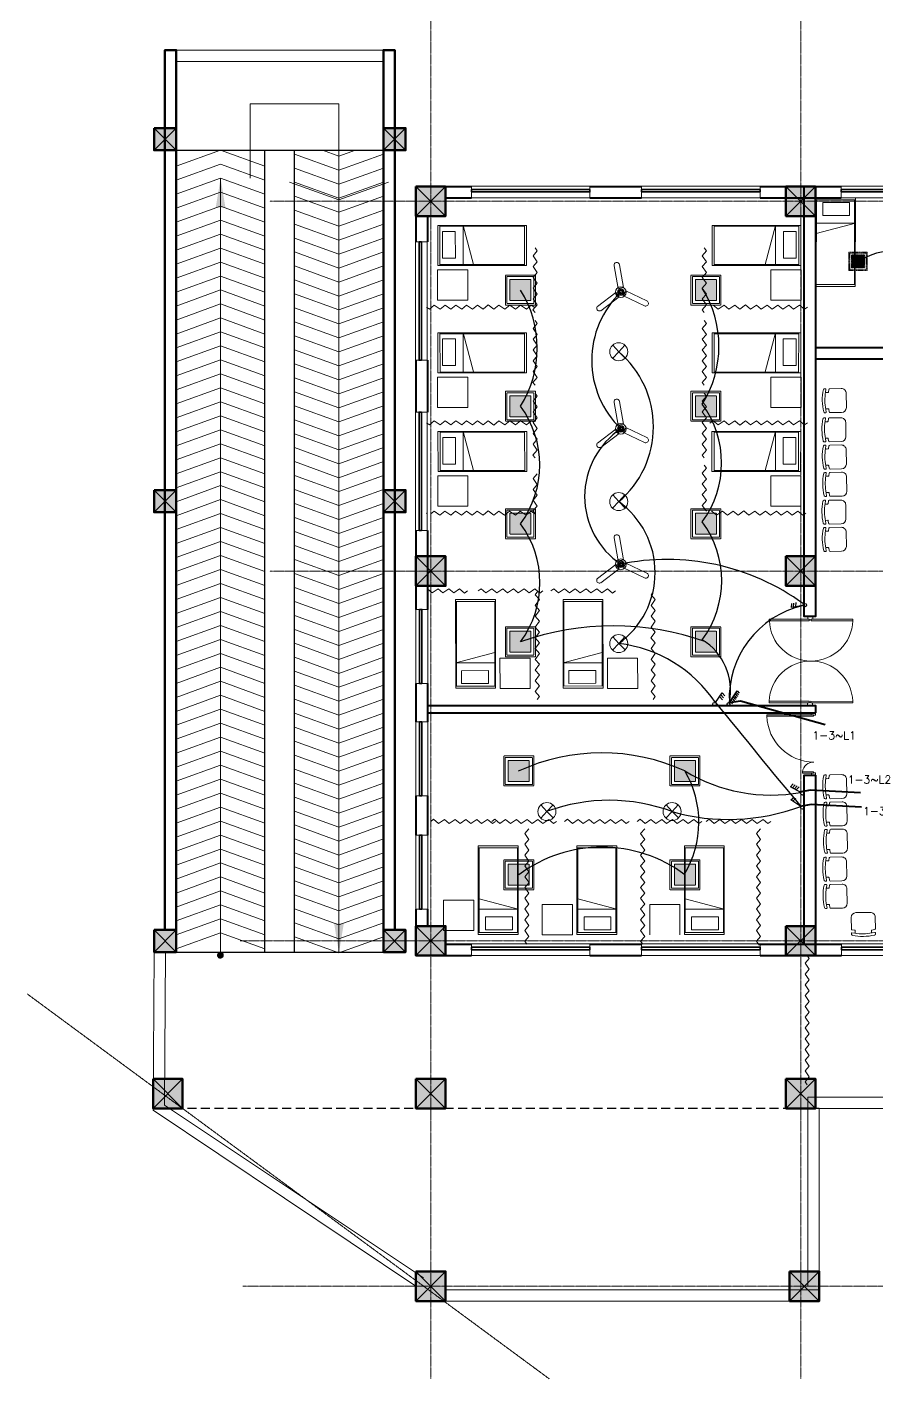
# Model space of a CAD drawing. Header units: millimetres. Extents: x 2399484 to 3337895, y 3598750 to 3969149.
# Drawn here: x 2498803 to 2516035, y 3884059 to 3911482 of the extents above; entities that cross this region are included whole.
import ezdxf

# ---------------------------------------------------------------- set-up
doc = ezdxf.new("R2010")
doc.units = ezdxf.units.MM
doc.header["$MEASUREMENT"] = 0
doc.linetypes.add('CENTER', pattern=[2, 1.25, -0.25, 0.25, -0.25])
doc.linetypes.add('DASHED', pattern=[0.75, 0.5, -0.25])
for name, color, linetype in [('1 x 4 recessed', 80, 'CENTER'), ('2 x 11 recessed', 60, 'CENTER'), ('ceilling fan', 3, 'Continuous'), ('emergencylight', 1, 'Continuous'), ('thrtywpanel', 7, 'Continuous'), ('wire powered ups', 3, 'Continuous'), ('Wires', 1, 'Continuous')]:
    doc.layers.add(name, color=color, linetype=linetype)
for name, color, linetype, lineweight in [('48fan', 4, 'Continuous', 13), ('centreline', 52, 'CENTER', 5), ('Column-0.5', 14, 'Continuous', 50), ('conduit Light & fan City', 30, 'Continuous', 5), ('Dimension- 0.15', 114, 'Continuous', 15), ('door', 41, 'Continuous', 5), ('Door Opening-0.09', 253, 'Continuous', 9), ('Furniture Hospital-0.09', 44, 'Continuous', 9), ('Hatch', 9, 'Continuous', 9), ('hatch-1', 53, 'Continuous', 15), ('Sill Level', 140, 'Continuous', 20), ('stairs', 6, 'Continuous', 25), ('Switches', 173, 'Continuous', 15), ('WALL 0.2', 7, 'Continuous', 20), ('wall 0.4', 7, 'Continuous', 40), ('Wall-0.5', 7, 'Continuous', 50), ('WINDOW', 152, 'Continuous', 30), ('Windows Plan', 152, 'Continuous', 35)]:
    doc.layers.add(name, color=color, linetype=linetype, lineweight=lineweight)
doc.styles.add('romans', font='romans.shx')
doc.styles.get("Standard").update_dxf_attribs({"font": 'arial.ttf'})
doc.linetypes.add('ZIGZAG', pattern='A,0.0001,-0.2,[131,ltypeshp.shx,S=0.2,R=0,X=-0.2,Y=0],-0.4,[131,ltypeshp.shx,S=0.2,R=180,X=0.2,Y=0],-0.2', length=0.8001)
doc.dimstyles.get("Standard").update_dxf_attribs({"dimtxt": 500, "dimasz": 100, "dimexe": 100, "dimexo": 200, "dimgap": 0.09, "dimtad": 0, "dimtoh": 1, "dimdec": 0, "dimzin": 0, "dimdsep": 46, "dimtxsty": 'Standard', "dimblk": 'DOT', "dimcen": 0, "dimclrd": 256, "dimclre": 256, "dimclrt": 256, "dimadec": 0, "dimazin": 0, "dimtfac": 1, "dimtdec": 0, "dimtofl": 0, "dimtmove": 0, "dimatfit": 3, "dimfxl": 1, "dimtolj": 1, "dimtzin": 0, "dimlwd": -1, "dimlwe": -1, "dimarcsym": 1})

# ---------------------------------------------------------------- blocks, each defined once
blk = doc.blocks.new('2ft column')
at = {"layer": 'Hatch', "ltscale": 5}
h = blk.add_hatch(color=256, dxfattribs=at)
h.dxf.hatch_style = 1
h.paths.add_polyline_path([(2207385, 4176559), (2207985, 4176559), (2207985, 4175959), (2207385, 4175959)])
at = {"layer": 'Column-0.5', "ltscale": 5}
blk.add_lwpolyline([(2207385, 4176559), (2207985, 4176559), (2207985, 4175959), (2207385, 4175959)], close=True, dxfattribs=at)
at = {"layer": 'Defpoints', "ltscale": 5}
for points in [[(2207985, 4176559), (2207385, 4175959)], [(2207985, 4175959), (2207385, 4176559)]]:
    blk.add_lwpolyline(points, dxfattribs=at)
blk = doc.blocks.new('main grid')
at = {"layer": 'centreline', "ltscale": 5}
for p, q in [((2518911, 4018930), (2518911, 3987284)), ((2526411, 4018930), (2526411, 3987284)), ((2559988, 4011172), (2515645, 4011172)), ((2559988, 4003672), (2515645, 4003672)), ((2559388, 3996172), (2515045, 3996172)), ((2559988, 3996172), (2515645, 3996172)), ((2533911, 3989164), (2515100, 3989164))]:
    blk.add_line(p, q, dxfattribs=at)
blk.add_lwpolyline([(2510725, 3995097), (2521316, 3987284)], dxfattribs=at)
at = {"layer": 'Hatch'}
for p in [(311226, -165087), (318726, -165087), (311226, -172587), (318726, -172587), (311226, -180087), (318726, -180087), (305895, -183187), (311226, -183187), (318726, -183187), (311226, -187095), (318801, -187095)]:
    blk.add_blockref('2ft column', p, dxfattribs=at)
blk = doc.blocks.new('_Dot')
at = {"color": 0, "linetype": 'ByBlock', "lineweight": -2}
blk.add_line((-0.5, 0), (-1, 0), dxfattribs=at)
at = {"color": 0, "linetype": 'ByBlock', "lineweight": -3, "const_width": 0.5}
blk.add_lwpolyline([(-0.25, 0, 1), (0.25, 0, 1)], format="xyb", close=True, dxfattribs=at)
blk = doc.blocks.new('BED')
at = {"layer": 'Furniture Hospital-0.09'}
for p, q in [((-2.12, 0.475), (-2.12, -0.475)), ((-2.12, -0.475), (-2.12, 0.475)), ((-0.008, 0.475), (-2.12, 0.475)), ((-2.07, 0.475), (-2.07, -0.475)), ((-0.058, 0.455), (-2.07, 0.455)), ((-0.855, -0.455), (-0.61, 0.475)), ((-0.61, 0.475), (-0.61, -0.455)), ((-0.425, 0.336), (-0.426, -0.303)), ((-0.425, 0.336), (-0.121, 0.336)), ((-0.121, -0.303), (-0.121, 0.336)), ((-0.058, -0.475), (-0.058, 0.475)), ((-0.008, -0.475), (-0.008, 0.475)), ((-0.426, -0.303), (-0.121, -0.303)), ((-2.12, -0.475), (-0.008, -0.475)), ((-2.07, -0.455), (-0.058, -0.455))]:
    blk.add_line(p, q, dxfattribs=at)
blk = doc.blocks.new("door 5'")
at = {"layer": 'door', "ltscale": 1000}
for points in [[(2177525, 4317078), (2177525, 4317062), (2177516, 4317062), (2177516, 4317020), (2177473, 4317020), (2177474, 4317105)], [(2177525, 4317062), (2177525, 4317105), (2177474, 4317105), (2177473, 4317020)], [(2177473, 4317020), (2177516, 4317020)], [(2177474, 4317105), (2177516, 4317105)], [(2178697, 4316120), (2178697, 4317060), (2178671, 4317060), (2178671, 4316120), (2178697, 4316120)], [(2178689, 4317076), (2178689, 4317060), (2178697, 4317060), (2178697, 4317018), (2178740, 4317018), (2178740, 4317104)], [(2178689, 4317060), (2178689, 4317104), (2178740, 4317104), (2178740, 4317018)], [(2178740, 4317018), (2178697, 4317018)]]:
    blk.add_lwpolyline(points, dxfattribs=at)
blk.add_lwpolyline([(2177516, 4316839), (2177516, 4317062), (2177543, 4317062), (2177543, 4316839)], close=True, dxfattribs=at)
at = {"layer": 'Door Opening-0.09', "ltscale": 1000}
for centre, radius, start, end in [((2177516, 4317062), 224, 276.6944, 2.344), ((2178697, 4317076), 957, 180.3416, 268.4244)]:
    blk.add_arc(centre, radius, start, end, dxfattribs=at)
at = {"layer": 'WINDOW', "ltscale": 5}
blk.add_line((2177474, 4317104), (2177474, 4317104), dxfattribs=at)
blk = doc.blocks.new('MAIN DOOR')
at = {"layer": 'door', "ltscale": 1000}
for points in [[(2313.5, 188.5), (2347.4, 188.5), (2347.4, 187.3), (2313.5, 187.3)], [(2381.3, 188.5), (2348.9, 188.5), (2348.9, 187.3), (2381.3, 187.3)]]:
    blk.add_lwpolyline(points, close=True, dxfattribs=at)
for points in [[(2346.1, 190.6), (2346.1, 188.5)], [(2348.9, 188.1), (2347.4, 188.1), (2347.4, 188.5), (2346.1, 188.5), (2346.1, 190.6), (2350.2, 190.6)], [(2347.4, 188.1), (2348.9, 188.1), (2348.9, 188.5), (2350.2, 188.5), (2350.2, 190.6), (2346.1, 190.6)], [(2350.2, 190.6), (2350.2, 188.5)], [(2313.4, 120.7), (2347.3, 120.7), (2347.3, 121.9), (2313.4, 121.9), (2313.4, 120.7)], [(2348.8, 121.1), (2347.3, 121.1), (2347.3, 120.7), (2346, 120.7), (2346, 118.6), (2350.1, 118.6)], [(2347.3, 121.1), (2348.8, 121.1), (2348.8, 120.7), (2350.1, 120.7), (2350.1, 118.6), (2346, 118.6)], [(2381.3, 120.7), (2348.8, 120.7), (2348.8, 121.9), (2381.3, 121.9), (2381.3, 120.7)], [(2346, 118.6), (2346, 120.7)], [(2350.1, 118.6), (2350.1, 120.7)]]:
    blk.add_lwpolyline(points, dxfattribs=at)
at = {"layer": 'Door Opening-0.09', "ltscale": 1000}
for centre, start, end in [((2347.4, 188.5), 182.1168, 357.8826), ((2347.3, 120.7), 2.1167, 177.8826)]:
    blk.add_arc(centre, 33.9, start, end, dxfattribs=at)
at = {"layer": 'WINDOW', "ltscale": 5}
blk.add_line((2350.1, 190.6), (2350.1, 190.6), dxfattribs=at)
blk = doc.blocks.new('BCHAIR')
at = {"layer": 'Furniture Hospital-0.09'}
for p, q in [((-0.15, 0), (0.15, 0)), ((-0.25, -0.1), (-0.25, -0.342)), ((0.25, -0.1), (0.25, -0.342)), ((-0.25, -0.431), (-0.25, -0.454)), ((-0.239, -0.421), (-0.181, -0.429)), ((-0.179, -0.369), (-0.232, -0.362)), ((-0.17, -0.379), (-0.17, -0.419)), ((0.17, -0.379), (0.17, -0.419)), ((0.179, -0.369), (0.232, -0.362)), ((0.239, -0.421), (0.181, -0.429)), ((0.25, -0.431), (0.25, -0.454))]:
    blk.add_line(p, q, dxfattribs=at)
for centre, radius, start, end in [((-0.15, -0.1), 0.1, 90, 180), ((0.15, -0.1), 0.1, 360, 90), ((-0.23, -0.342), 0.02, 180, 262.875), ((-0.24, -0.431), 0.01, 82.875, 180), ((-0.23, -0.454), 0.02, 180, 257.4986), ((0, 0.583), 1.083, 257.4986, 282.5014), ((-0.18, -0.419), 0.01, 262.875, 0), ((0, 0.594), 1.039, 259.9886, 280.0345), ((-0.18, -0.379), 0.01, 0, 82.875), ((0.18, -0.379), 0.01, 97.125, 180), ((0.18, -0.419), 0.01, 180, 277.125), ((0.23, -0.342), 0.02, 277.125, 360), ((0.23, -0.454), 0.02, 282.5014, 0), ((0.24, -0.431), 0.01, 0, 97.125)]:
    blk.add_arc(centre, radius, start, end, dxfattribs=at)
blk = doc.blocks.new('w1')
at = {"layer": 'Sill Level'}
blk.add_lwpolyline([(2460641, 3827503), (2460641, 3825103), (2460401, 3825103), (2460401, 3827503)], close=True, dxfattribs=at)
at = {"layer": 'Windows Plan'}
blk.add_lwpolyline([(2460521, 3825103), (2460521, 3827503), (2460473, 3827503), (2460473, 3825103)], close=True, dxfattribs=at)
blk = doc.blocks.new('w2')
at = {"layer": 'Sill Level'}
blk.add_lwpolyline([(2444138, 3818930), (2445638, 3818930), (2445638, 3818690), (2444138, 3818690)], close=True, dxfattribs=at)
at = {"layer": 'Windows Plan'}
blk.add_lwpolyline([(2445638, 3818810), (2444138, 3818810), (2444138, 3818762), (2445638, 3818762)], close=True, dxfattribs=at)
blk = doc.blocks.new('36W LED PANEL')
at = {"layer": '2 x 11 recessed', "lineweight": 0, "true_color": 0xffffff, "transparency": 33554664}
h = blk.add_hatch(dxfattribs=at)
h.set_pattern_fill('DOTS', scale=15.2)
h.paths.add_polyline_path([(-213, 213), (213, 213), (213, -213), (-213, -213)])
at = {"layer": '2 x 11 recessed', "lineweight": 0}
for points in [[(-304, 304), (304, 304), (304, -304), (-304, -304)], [(-274, 274), (274, 274), (274, -274), (-274, -274)], [(-213, 213), (213, 213), (213, -213), (-213, -213)]]:
    blk.add_lwpolyline(points, close=True, dxfattribs=at)
blk = doc.blocks.new('1by1 15w')
at = {"layer": '2 x 11 recessed', "lineweight": 0, "true_color": 0xffffff}
h = blk.add_hatch(dxfattribs=at)
h.set_pattern_fill('DOTS', scale=7.6)
h.set_pattern_definition([(0, (-24150.00014, -28906.40267), (0.2375, 0.475), [0, -0.475])])
h.paths.add_polyline_path([(111699, 133932), (111912, 133932), (111912, 133720), (111699, 133720)])
at = {"layer": '2 x 11 recessed', "lineweight": 0}
for points in [[(111654, 133978), (111958, 133978), (111958, 133674), (111654, 133674)], [(111669, 133963), (111942, 133963), (111942, 133689), (111669, 133689)], [(111699, 133932), (111912, 133932), (111912, 133720), (111699, 133720)]]:
    blk.add_lwpolyline(points, close=True, dxfattribs=at)
blk = doc.blocks.new('4 WAY')
at = {"layer": 'Switches', "lineweight": 30}
for p, q in [((1.76, 2.13), (6.02, 8.52)), ((3.64, 4.89), (5.39, 2.88)), ((4.51, 6.01), (6.27, 4.01)), ((5.27, 7.27), (7.02, 5.26)), ((6.02, 8.52), (7.78, 6.51))]:
    blk.add_line(p, q, dxfattribs=at)
blk.add_circle((1.13, 1.13), 1.13, dxfattribs=at)
blk = doc.blocks.new('8 gang')
at = {"layer": 'Switches', "lineweight": 30}
for p, q in [((1.7, 2.1), (8, 11.7)), ((8, 11.7), (9.7, 9.7)), ((2.4, 3.2), (4.2, 1.2)), ((3.3, 4.3), (5.1, 2.3)), ((4.1, 5.5), (5.8, 3.5)), ((5, 6.7), (6.7, 4.7)), ((5.7, 7.9), (7.5, 5.9)), ((6.5, 9.2), (8.2, 7.2)), ((7.2, 10.4), (9, 8.4))]:
    blk.add_line(p, q, dxfattribs=at)
blk.add_circle((1.1, 1.1), 1.13, dxfattribs=at)
blk = doc.blocks.new('48 inch fan')
at = {"color": 3, "extrusion": (0.984895, 0.173153, 0)}
for p, q in [((-6.6, 136.4, -78.1), (-6.6, 136.4, -76)), ((13.4, 23, -78.1), (13.4, 23, -76))]:
    blk.add_line(p, q, dxfattribs=at)
at = {"color": 3, "extrusion": (0, 0, -1)}
for p, q in [((13.4, 23, -78.1), (-6.6, 136.4, -78.1)), ((-13.3, 18.3, -78.1), (13.4, 23, -78.1)), ((14, -17.8, -78.1), (25.8, 6.6, -78.1)), ((-116.3, -70.9, -78.1), (-24.4, -1.4, -78.1)), ((-8.1, -23.1, -78.1), (-100, -92.5, -78.1)), ((-24.4, -1.4, -78.1), (-8.1, -23.1, -78.1)), ((117.6, -68, -78.1), (14, -17.8, -78.1))]:
    blk.add_line(p, q, dxfattribs=at)
at = {"color": 3}
for p, q in [((-6.6, 136.4, -78.1), (-6.6, 136.4, -76)), ((-33.3, 131.7, -78.1), (-33.3, 131.7, -76)), ((13.4, 23, -76), (-13.3, 18.3, -76)), ((14, -17.8, -76), (25.8, 6.6, -76)), ((-116.3, -70.9, -76), (-24.4, -1.4, -76)), ((-8.1, -23.1, -76), (-100, -92.5, -76)), ((-24.4, -1.4, -76), (-8.1, -23.1, -76)), ((117.6, -68, -76), (14, -17.8, -76)), ((129.5, -43.6, -78.1), (129.5, -43.6, -76))]:
    blk.add_line(p, q, dxfattribs=at)
at = {"color": 3, "extrusion": (-0.984895, -0.173153, 0)}
for p, q in [((-33.3, 131.7, -78.1), (-33.3, 131.7, -76)), ((-33.3, 131.7, -78.1), (-13.3, 18.3, -78.1)), ((-13.3, 18.3, -78.1), (-13.3, 18.3, -76))]:
    blk.add_line(p, q, dxfattribs=at)
at = {"color": 3, "extrusion": (0.173153, -0.984895, 0)}
for p, q in [((13.4, 23, -76), (-13.3, 18.3, -76)), ((-13.3, 18.3, -78.1), (13.4, 23, -78.1)), ((-13.3, 18.3, -78.1), (-13.3, 18.3, -76)), ((13.4, 23, -78.1), (13.4, 23, -76))]:
    blk.add_line(p, q, dxfattribs=at)
at = {"color": 3, "extrusion": (-0.900152, 0.435576, 0)}
for p, q in [((14, -17.8, -76), (25.8, 6.6, -76)), ((14, -17.8, -78.1), (25.8, 6.6, -78.1)), ((25.8, 6.6, -78.1), (25.8, 6.6, -76)), ((14, -17.8, -78.1), (14, -17.8, -76))]:
    blk.add_line(p, q, dxfattribs=at)
at = {"color": 3, "extrusion": (0.435576, 0.900152, 0)}
for p, q in [((25.8, 6.6, -78.1), (25.8, 6.6, -76)), ((25.8, 6.6, -78.1), (129.5, -43.6, -78.1)), ((129.5, -43.6, -78.1), (129.5, -43.6, -76))]:
    blk.add_line(p, q, dxfattribs=at)
at = {"color": 3, "extrusion": (-0.602909, 0.79781, 0)}
for p, q in [((-116.3, -70.9, -76), (-24.4, -1.4, -76)), ((-116.3, -70.9, -78.1), (-24.4, -1.4, -78.1)), ((-24.4, -1.4, -78.1), (-24.4, -1.4, -76))]:
    blk.add_line(p, q, dxfattribs=at)
at = {"color": 3, "extrusion": (0.602909, -0.79781, 0)}
for p, q in [((-8.1, -23.1, -76), (-100, -92.5, -76)), ((-8.1, -23.1, -78.1), (-100, -92.5, -78.1)), ((-8.1, -23.1, -78.1), (-8.1, -23.1, -76)), ((-97.8, -90.4, -2.4), (-97.8, -90.4, -0.4))]:
    blk.add_line(p, q, dxfattribs=at)
at = {"color": 3, "extrusion": (0.79781, 0.602909, 0)}
for p, q in [((-24.4, -1.4, -76), (-8.1, -23.1, -76)), ((-24.4, -1.4, -78.1), (-24.4, -1.4, -76)), ((-24.4, -1.4, -78.1), (-8.1, -23.1, -78.1)), ((-8.1, -23.1, -78.1), (-8.1, -23.1, -76))]:
    blk.add_line(p, q, dxfattribs=at)
at = {"color": 3, "extrusion": (-0.435576, -0.900152, 0)}
for p, q in [((117.6, -68, -76), (14, -17.8, -76)), ((14, -17.8, -78.1), (14, -17.8, -76)), ((117.6, -68, -78.1), (14, -17.8, -78.1))]:
    blk.add_line(p, q, dxfattribs=at)
at = {"color": 3}
for centre, radius in [((0, 0, -71.1), 26.7), ((0, 0, -81.3), 26.7), ((0, 0), 6.78)]:
    blk.add_circle(centre, radius, dxfattribs=at)
at = {"color": 3, "extrusion": (0, 0, -1)}
for centre, radius in [((0, 0, 81.3), 26.7), ((0, 0, 71.1), 26.7), ((0, 0, 81.3), 6.78), ((0, 0, 81.3), 6.78)]:
    blk.add_circle(centre, radius, dxfattribs=at)
at = {"color": 3, "extrusion": (-0.024462, -1e-16, 0.999701)}
for centre, radius in [((-0.6, 0.2, 16), 16.3), ((-0.9, 0.2, 16), 14.5), ((-0.9, 0.2, 16), 14.5), ((-0.6, 0.2, -5.6), 8.13)]:
    blk.add_circle(centre, radius, dxfattribs=at)
at = {"color": 3, "extrusion": (0.024462, 1e-16, -0.999701)}
for centre, radius in [((0.6, 0.2, -16), 16.3), ((0.4, 0.2, 0.2), 10.2), ((0.8, 0.2, 0.2), 9.08), ((0.9, 0.2, 5.6), 7.26)]:
    blk.add_circle(centre, radius, dxfattribs=at)
at = {"color": 3, "extrusion": (0.024462, 0, -0.999701)}
blk.add_circle((0.8, 0.2, 0.2), 6.78, dxfattribs=at)
at = {"color": 3, "extrusion": (0, 0, -1)}
for centre, start, end in [((19.9, 134.1, 78.1), 350.02882, 170.02882), ((19.9, 134.1, 76), 350.02882, 170.02882), ((-123.6, -55.8, 76), 115.82198, 295.82198), ((-123.6, -55.8, 78.1), 115.82198, 295.82198), ((-123.6, -55.8, 78.1), 115.82198, 295.82198), ((105.9, -79.6, 2.4), 232.92146, 52.92146)]:
    blk.add_arc(centre, 13.6, start, end, dxfattribs=at)
at = {"color": 3}
for centre, start, end in [((-19.9, 134.1, -76), 9.97118, 189.97118), ((-19.9, 134.1, -78.1), 9.97118, 189.97118), ((123.6, -55.8, -76), 244.17802, 64.17802)]:
    blk.add_arc(centre, 13.6, start, end, dxfattribs=at)
blk = doc.blocks.new('emergency')
at = {"layer": 'conduit Light & fan City'}
for p, q in [((0, 0), (-124, -135)), ((-122, 136), (0, 0)), ((124, 135), (0, 0)), ((0, 0), (129, -129))]:
    blk.add_line(p, q, dxfattribs=at)
blk.add_circle((0, 0), 183, dxfattribs=at)
blk = doc.blocks.new('3 WAY')
at = {"layer": 'Switches', "lineweight": 30}
for p, q in [((1.76, 2.13), (6.02, 8.52)), ((4.51, 6.01), (6.27, 4.01)), ((5.27, 7.27), (7.02, 5.26)), ((6.02, 8.52), (7.78, 6.51))]:
    blk.add_line(p, q, dxfattribs=at)
blk.add_circle((1.13, 1.13), 1.13, dxfattribs=at)
blk = doc.blocks.new('2 WAY')
at = {"layer": 'Switches', "lineweight": 30}
for p, q in [((1.76, 2.13), (6.02, 8.52)), ((5.27, 7.27), (7.02, 5.26)), ((6.02, 8.52), (7.78, 6.51))]:
    blk.add_line(p, q, dxfattribs=at)
blk.add_circle((1.13, 1.13), 1.13, dxfattribs=at)
blk = doc.blocks.new('RAMP23')
at = {"layer": 'Dimension- 0.15', "ltscale": 5}
h = blk.add_hatch(dxfattribs=at)
h.set_pattern_fill('ANSI31', color=256, scale=25.555556, angle=90)
h.set_pattern_definition([(135, (1623697.9227, 1877740.101), (-2.258813329, -2.258813329), [])])
h.paths.add_polyline_path([(2418321, 3996255), (2418380, 3996255), (2418380, 3996196, -0.414214)])
h.paths.add_polyline_path([(2418321, 3996255, -0.414214), (2418380, 3996314), (2418380, 3996255)])
h.paths.add_polyline_path([(2418380, 3996255), (2418380, 3996314, -0.414214), (2418439, 3996255)])
h.paths.add_polyline_path([(2418380, 3996196), (2418380, 3996255), (2418439, 3996255, -0.414214)])
blk.add_lwpolyline([(2418984, 4012016), (2418984, 4013523), (2420784, 4013523), (2420784, 4012700)], dxfattribs=at)
blk.add_circle((2418380, 3996255), 59.1, dxfattribs=at)
at = {"layer": 'hatch-1', "color": 4, "lineweight": 0, "ltscale": 5}
for points in [[(2417484, 4012256), (2418384, 4012583), (2419284, 4012256)], [(2420447, 4012583), (2420784, 4012460), (2421122, 4012583)], [(2417484, 4011973), (2418384, 4012299), (2419284, 4011973)], [(2419884, 4012503), (2420784, 4012177), (2421684, 4012503)], [(2417484, 4011689), (2418384, 4012016), (2419284, 4011689)], [(2419884, 4012220), (2420784, 4011893), (2421684, 4012220)], [(2417484, 4011406), (2418384, 4011732), (2419284, 4011406)], [(2419782, 4011938), (2420784, 4011574), (2421787, 4011938)], [(2419884, 4011936), (2420784, 4011610), (2421684, 4011936)], [(2417484, 4011122), (2418384, 4011449), (2419284, 4011122)], [(2419884, 4011653), (2420784, 4011326), (2421684, 4011653)], [(2417484, 4010839), (2418384, 4011165), (2419284, 4010839)], [(2419884, 4011369), (2420784, 4011043), (2421684, 4011369)], [(2417484, 4010555), (2418384, 4010882), (2419284, 4010555)], [(2419884, 4011086), (2420784, 4010759), (2421684, 4011086)], [(2417484, 4010272), (2418384, 4010598), (2419284, 4010272)], [(2419884, 4010802), (2420784, 4010476), (2421684, 4010802)], [(2417484, 4009988), (2418384, 4010315), (2419284, 4009988)], [(2419884, 4010519), (2420784, 4010192), (2421684, 4010519)], [(2419884, 4010235), (2420784, 4009909), (2421684, 4010235)], [(2417484, 4009705), (2418384, 4010031), (2419284, 4009705)], [(2419884, 4009952), (2420784, 4009625), (2421684, 4009952)], [(2417484, 4009421), (2418384, 4009748), (2419284, 4009421)], [(2419884, 4009668), (2420784, 4009342), (2421684, 4009668)], [(2417484, 4009138), (2418384, 4009464), (2419284, 4009138)], [(2419884, 4009385), (2420784, 4009058), (2421684, 4009385)], [(2417484, 4008854), (2418384, 4009181), (2419284, 4008854)], [(2419884, 4009101), (2420784, 4008775), (2421684, 4009101)], [(2417484, 4008571), (2418384, 4008897), (2419284, 4008571)], [(2419884, 4008818), (2420784, 4008491), (2421684, 4008818)], [(2417484, 4008287), (2418384, 4008614), (2419284, 4008287)], [(2419884, 4008534), (2420784, 4008208), (2421684, 4008534)], [(2417484, 4008004), (2418384, 4008330), (2419284, 4008004)], [(2419884, 4008251), (2420784, 4007924), (2421684, 4008251)], [(2417484, 4007721), (2418384, 4008047), (2419284, 4007721)], [(2419884, 4007967), (2420784, 4007641), (2421684, 4007967)], [(2417484, 4007437), (2418384, 4007763), (2419284, 4007437)], [(2419884, 4007684), (2420784, 4007357), (2421684, 4007684)], [(2417484, 4007154), (2418384, 4007480), (2419284, 4007154)], [(2419884, 4007400), (2420784, 4007074), (2421684, 4007400)], [(2417484, 4006870), (2418384, 4007196), (2419284, 4006870)], [(2419884, 4007117), (2420784, 4006791), (2421684, 4007117)], [(2417484, 4006587), (2418384, 4006913), (2419284, 4006587)], [(2419884, 4006833), (2420784, 4006507), (2421684, 4006833)], [(2417484, 4006303), (2418384, 4006629), (2419284, 4006303)], [(2419884, 4006550), (2420784, 4006224), (2421684, 4006550)], [(2417484, 4006020), (2418384, 4006346), (2419284, 4006020)], [(2419884, 4006266), (2420784, 4005940), (2421684, 4006266)], [(2417484, 4005736), (2418384, 4006062), (2419284, 4005736)], [(2419884, 4005983), (2420784, 4005657), (2421684, 4005983)], [(2417484, 4005453), (2418384, 4005779), (2419284, 4005453)], [(2419884, 4005699), (2420784, 4005373), (2421684, 4005699)], [(2417484, 4005169), (2418384, 4005495), (2419284, 4005169)], [(2419884, 4005416), (2420784, 4005090), (2421684, 4005416)], [(2417484, 4004886), (2418384, 4005212), (2419284, 4004886)], [(2419884, 4005132), (2420784, 4004806), (2421684, 4005132)], [(2417484, 4004602), (2418384, 4004928), (2419284, 4004602)], [(2419884, 4004849), (2420784, 4004523), (2421684, 4004849)], [(2417484, 4004319), (2418384, 4004645), (2419284, 4004319)], [(2419884, 4004565), (2420784, 4004239), (2421684, 4004565)], [(2417484, 4004035), (2418384, 4004361), (2419284, 4004035)], [(2419884, 4004282), (2420784, 4003956), (2421684, 4004282)], [(2417484, 4003752), (2418384, 4004078), (2419284, 4003752)], [(2417484, 4003752), (2418384, 4004078), (2419284, 4003752)], [(2417484, 4003468), (2418384, 4003794), (2419284, 4003468)], [(2419884, 4003998), (2420784, 4003672), (2421684, 4003998)], [(2417484, 4003185), (2418384, 4003511), (2419284, 4003185)], [(2419884, 4003715), (2420784, 4003389), (2421684, 4003715)], [(2417484, 4002901), (2418384, 4003228), (2419284, 4002901)], [(2419884, 4003431), (2420784, 4003105), (2421684, 4003431)], [(2417484, 4002618), (2418384, 4002944), (2419284, 4002618)], [(2419884, 4003148), (2420784, 4002822), (2421684, 4003148)], [(2417484, 4002334), (2418384, 4002661), (2419284, 4002334)], [(2419884, 4002864), (2420784, 4002538), (2421684, 4002864)], [(2417484, 4002051), (2418384, 4002377), (2419284, 4002051)], [(2419884, 4002581), (2420784, 4002255), (2421684, 4002581)], [(2417484, 4001767), (2418384, 4002094), (2419284, 4001767)], [(2419884, 4002298), (2420784, 4001971), (2421684, 4002298)], [(2419884, 4002014), (2420784, 4001688), (2421684, 4002014)], [(2417484, 4001484), (2418384, 4001810), (2419284, 4001484)], [(2419884, 4001731), (2420784, 4001404), (2421684, 4001731)], [(2417484, 4001200), (2418384, 4001527), (2419284, 4001200)], [(2419884, 4001447), (2420784, 4001121), (2421684, 4001447)], [(2417484, 4000917), (2418384, 4001243), (2419284, 4000917)], [(2419884, 4001164), (2420784, 4000837), (2421684, 4001164)], [(2417484, 4000633), (2418384, 4000960), (2419284, 4000633)], [(2419884, 4000880), (2420784, 4000554), (2421684, 4000880)], [(2417484, 4000350), (2418384, 4000676), (2419284, 4000350)], [(2419884, 4000597), (2420784, 4000270), (2421684, 4000597)], [(2417484, 4000066), (2418384, 4000393), (2419284, 4000066)], [(2419884, 4000313), (2420784, 3999987), (2421684, 4000313)], [(2417484, 3999783), (2418384, 4000109), (2419284, 3999783)], [(2419884, 4000030), (2420784, 3999703), (2421684, 4000030)], [(2417484, 3999499), (2418384, 3999826), (2419284, 3999499)], [(2419884, 3999746), (2420784, 3999420), (2421684, 3999746)], [(2417484, 3999216), (2418384, 3999542), (2419284, 3999216)], [(2419884, 3999463), (2420784, 3999136), (2421684, 3999463)], [(2417484, 3998932), (2418384, 3999259), (2419284, 3998932)], [(2419884, 3999179), (2420784, 3998853), (2421684, 3999179)], [(2417484, 3998649), (2418384, 3998975), (2419284, 3998649)], [(2419884, 3998896), (2420784, 3998569), (2421684, 3998896)], [(2417484, 3998365), (2418384, 3998692), (2419284, 3998365)], [(2419884, 3998612), (2420784, 3998286), (2421684, 3998612)], [(2417484, 3998082), (2418384, 3998408), (2419284, 3998082)], [(2419884, 3998329), (2420784, 3998002), (2421684, 3998329)], [(2417484, 3997798), (2418384, 3998125), (2419284, 3997798)], [(2419884, 3998045), (2420784, 3997719), (2421684, 3998045)], [(2417484, 3997515), (2418384, 3997841), (2419284, 3997515)], [(2419884, 3997762), (2420784, 3997435), (2421684, 3997762)], [(2417484, 3997231), (2418384, 3997558), (2419284, 3997231)], [(2419884, 3997478), (2420784, 3997152), (2421684, 3997478)], [(2417484, 3996948), (2418384, 3997274), (2419284, 3996948)], [(2419884, 3997195), (2420784, 3996868), (2421684, 3997195)], [(2417484, 3996664), (2418384, 3996991), (2419284, 3996664)], [(2419884, 3996911), (2420784, 3996585), (2421684, 3996911)], [(2417484, 3996381), (2418384, 3996707), (2419284, 3996381)], [(2417484, 3996381), (2418384, 3996707), (2419284, 3996381)], [(2419884, 3996628), (2420784, 3996301), (2421684, 3996628)]]:
    blk.add_lwpolyline(points, dxfattribs=at)
at = {"layer": 'stairs', "ltscale": 5}
for points in [[(2417484, 4012583), (2421684, 4012583)], [(2419284, 3996313), (2419284, 4012583)], [(2419884, 3996313), (2419884, 4012583)], [(2417484, 3996313), (2421684, 3996313)]]:
    blk.add_lwpolyline(points, dxfattribs=at)
at = {"layer": 'WALL 0.2', "ltscale": 5}
for points in [[(2417484, 4014613), (2421684, 4014613)], [(2417484, 4014383), (2421684, 4014383)]]:
    blk.add_lwpolyline(points, dxfattribs=at)
at = {"layer": 'Wall-0.5', "ltscale": 5}
for points in [[(2417254, 3996768), (2417484, 3996768), (2417484, 4014613), (2417254, 4014613)], [(2421684, 3996768), (2421914, 3996768), (2421914, 4014613), (2421684, 4014613)]]:
    blk.add_lwpolyline(points, close=True, dxfattribs=at)
at = {"layer": 'Hatch', "xscale": 0.75, "yscale": 0.75, "zscale": 0.75}
for p in [(761496, 880614), (766146, 880614), (761496, 873271), (766146, 873271), (761496, 864349), (766146, 864349)]:
    blk.add_blockref('2ft column', p, dxfattribs=at)
at = {"layer": 'Dimension- 0.15', "ltscale": 5}
for points, override in [([(2420784, 3996301), (2420784, 4012700)], {"dimasz": 600, "dimfxl": 500, "dimfxlon": 1}), ([(2418384, 4012016), (2418380, 3996313)], {"dimasz": 600, "dimgap": 0.09, "dimtad": 0, "dimfxl": 500, "dimfxlon": 1})]:
    blk.add_leader(points, dimstyle='Standard', override=override, dxfattribs=at)

msp = doc.modelspace()

# ---------------------------------------------------------------- linework, layer by layer
at = {"layer": 'Furniture Hospital-0.09'}
for points in [[(2507738.3, 3905944.2), (2507737.5, 3906557.5), (2507124.2, 3906556.8), (2507125, 3905943.4)], [(2513885.6, 3905944.2), (2513886.3, 3906557.5), (2514499.7, 3906556.8), (2514498.9, 3905943.4)], [(2507741, 3903766.2), (2507740.3, 3904379.5), (2507126.9, 3904378.8), (2507127.7, 3903765.4)], [(2513882.8, 3903766.2), (2513883.6, 3904379.5), (2514496.9, 3904378.8), (2514496.2, 3903765.4)], [(2507743.6, 3901766.2), (2507742.8, 3902379.5), (2507129.5, 3902378.8), (2507130.2, 3901765.4)], [(2513880.3, 3901766.2), (2513881.1, 3902379.5), (2514494.4, 3902378.8), (2514493.7, 3901765.4)], [(2509005.3, 3898678.7), (2508392, 3898678), (2508392.8, 3898064.6), (2509006.1, 3898065.4)], [(2511183.3, 3898681.5), (2510570, 3898680.7), (2510570.8, 3898067.4), (2511184.1, 3898068.1)], [(2507249.9, 3893771.2), (2507863.3, 3893771.2), (2507863.3, 3893157.9), (2507249.9, 3893157.9)], [(2509249.9, 3893682.4), (2509863.3, 3893682.4), (2509863.3, 3893069.1), (2509249.9, 3893069.1)]]:
    msp.add_lwpolyline(points, close=True, dxfattribs=at)
msp.add_lwpolyline([(2511427.9, 3893069.1), (2511427.9, 3893682.4), (2512041.3, 3893682.4), (2512041.3, 3893069.1)], dxfattribs=at)
at = {"layer": 'stairs', "linetype": 'DASHED', "ltscale": 366}
msp.add_lwpolyline([(2514864.1, 3889547.1), (2501358.2, 3889547.1)], dxfattribs=at)
at = {"layer": 'WALL 0.2', "ltscale": 5}
for p, q in [((2514634.1, 3889777.1), (2530169.1, 3889777.1)), ((2514634.1, 3885938.9), (2514634.1, 3889777.1)), ((2514864.1, 3889547.1), (2529939.1, 3889547.1)), ((2514864.1, 3885938.9), (2514864.1, 3889547.1)), ((2507289.1, 3885868.9), (2514864.1, 3885868.9)), ((2507289.1, 3885638.9), (2514864.1, 3885638.9))]:
    msp.add_line(p, q, dxfattribs=at)
for points in [[(2506689.1, 3885938.9), (2501357.9, 3889514.8), (2501377.8, 3892718.8)], [(2506844.3, 3886108.6), (2501589, 3889615.2), (2501607.8, 3892716.4)]]:
    msp.add_lwpolyline(points, dxfattribs=at)
at = {"layer": 'wall 0.4', "ltscale": 5}
for p, q in [((2507289.1, 3908247.1), (2507814.1, 3908247.1)), ((2510214.1, 3908247.1), (2511264.1, 3908247.1)), ((2513664.1, 3908247.1), (2515307.8, 3908247.1)), ((2507289.1, 3908017.1), (2507814.1, 3908017.1)), ((2510214.1, 3908017.1), (2511264.1, 3908017.1)), ((2513664.1, 3908017.1), (2515307.8, 3908017.1)), ((2506689.1, 3907647.1), (2506689.1, 3907122.1)), ((2506919.1, 3907647.1), (2506919.1, 3907122.1)), ((2516982.4, 3904747.1), (2514789.1, 3904747.1)), ((2506689.1, 3904722.1), (2506689.1, 3903672.1)), ((2506919.1, 3904722.1), (2506919.1, 3903672.1)), ((2506689.1, 3901272.1), (2506689.1, 3899669.4)), ((2506919.1, 3901272.1), (2506919.1, 3899669.4)), ((2506689.1, 3898169.4), (2506689.1, 3897386.1)), ((2506919.1, 3898169.4), (2506919.1, 3897386.1)), ((2506689.1, 3895886.1), (2506689.1, 3895091.5)), ((2506919.1, 3895886.1), (2506919.1, 3895091.5)), ((2506689.1, 3893591.5), (2506689.1, 3893247.1)), ((2506919.1, 3893591.5), (2506919.1, 3893247.1)), ((2507289.1, 3892877.1), (2507814.1, 3892877.1)), ((2510214.1, 3892877.1), (2511264.1, 3892877.1)), ((2513634.5, 3892877.1), (2515314.1, 3892877.1)), ((2507289.1, 3892647.1), (2507814.1, 3892647.1)), ((2510214.1, 3892647.1), (2511264.1, 3892647.1)), ((2513664.1, 3892647.1), (2515314.1, 3892647.1))]:
    msp.add_line(p, q, dxfattribs=at)
for points in [[(2514789.1, 3907947.1), (2514789.1, 3899522.6), (2514559.1, 3899522.6), (2514559.1, 3908247.1)], [(2516982.4, 3904746.8), (2516982.4, 3904977.1), (2514789.1, 3904977.1)], [(2506919.1, 3897722.6), (2514789.1, 3897722.6), (2514789.1, 3897572.6)], [(2506919.1, 3897572.6), (2514789.1, 3897572.6)], [(2514559.1, 3892877.1), (2514559.1, 3896306.1), (2514792, 3896306.1)], [(2514789.1, 3896306.1), (2514789.1, 3892877.1)]]:
    msp.add_lwpolyline(points, dxfattribs=at)
at = {"layer": 'WINDOW', "linetype": 'ZIGZAG', "lineweight": 20, "ltscale": 0.5}
for points in [[(2509103.4, 3905690.9), (2509061, 3905746.8), (2509146, 3905847.8), (2509063, 3905967.6), (2509146, 3906066.2), (2509063, 3906186), (2509146, 3906284.6), (2509063, 3906404.4), (2509146, 3906503), (2509063, 3906622.8), (2509146, 3906721.4), (2509063, 3906841.2), (2509146, 3906939.7), (2509103.4, 3907001.2)], [(2512533.3, 3905690.9), (2512490.8, 3905746.8), (2512575.8, 3905847.8), (2512492.9, 3905967.6), (2512575.8, 3906066.2), (2512492.9, 3906186), (2512575.8, 3906284.6), (2512492.9, 3906404.4), (2512575.8, 3906503), (2512492.9, 3906622.8), (2512575.8, 3906721.4), (2512492.9, 3906841.2), (2512575.8, 3906939.7), (2512533.3, 3907001.2)], [(2509099, 3905791.9), (2509026, 3905842.5), (2508927.4, 3905759.5), (2508807.6, 3905842.5), (2508709.1, 3905759.5), (2508589.3, 3905842.5), (2508490.7, 3905759.5), (2508370.9, 3905842.5), (2508269.7, 3905757.3), (2508154.9, 3905844.5), (2508053.9, 3905759.5), (2507934.1, 3905842.5), (2507835.5, 3905759.5), (2507715.7, 3905842.5), (2507617.1, 3905759.5), (2507497.3, 3905842.5), (2507398.7, 3905759.5), (2507278.9, 3905842.5), (2507180.4, 3905759.5), (2507060.6, 3905842.5), (2506962, 3905759.5), (2506900.5, 3905802.1)], [(2512709, 3905836.6), (2512717.4, 3905842.5), (2512816, 3905759.5), (2512935.8, 3905842.5), (2513034.4, 3905759.5), (2513154.2, 3905842.5), (2513255.3, 3905757.3), (2513370.2, 3905844.5), (2513471.2, 3905759.5), (2513591, 3905842.5), (2513689.5, 3905759.5), (2513809.3, 3905842.5), (2513907.9, 3905759.5), (2514027.7, 3905842.5), (2514126.3, 3905759.5), (2514246.1, 3905842.5), (2514344.7, 3905759.5), (2514464.5, 3905842.5), (2514563.1, 3905759.5), (2514624.6, 3905802.1)], [(2509103.4, 3904218.4), (2509061, 3904274.3), (2509146, 3904375.3), (2509063, 3904495.1), (2509146, 3904593.7), (2509063, 3904713.5), (2509146, 3904812.1), (2509063, 3904931.9), (2509146, 3905030.5), (2509063, 3905150.3), (2509146, 3905248.9), (2509063, 3905368.7), (2509146, 3905467.2), (2509103.4, 3905528.7)], [(2512533.3, 3904218.4), (2512490.8, 3904274.3), (2512575.8, 3904375.3), (2512492.9, 3904495.1), (2512575.8, 3904593.7), (2512492.9, 3904713.5), (2512575.8, 3904812.1), (2512492.9, 3904931.9), (2512575.8, 3905030.5), (2512492.9, 3905150.3), (2512575.8, 3905248.9), (2512492.9, 3905368.7), (2512575.8, 3905467.2), (2512533.3, 3905528.7)], [(2509103.4, 3902744.9), (2509061, 3902800.8), (2509146, 3902901.8), (2509063, 3903021.6), (2509146, 3903120.2), (2509063, 3903240), (2509146, 3903338.6), (2509063, 3903458.4), (2509146, 3903557), (2509063, 3903676.8), (2509146, 3903775.4), (2509063, 3903895.2), (2509146, 3903993.7), (2509103.4, 3904055.2)], [(2512533.3, 3902744.9), (2512490.8, 3902800.8), (2512575.8, 3902901.8), (2512492.9, 3903021.6), (2512575.8, 3903120.2), (2512492.9, 3903240), (2512575.8, 3903338.6), (2512492.9, 3903458.4), (2512575.8, 3903557), (2512492.9, 3903676.8), (2512575.8, 3903775.4), (2512492.9, 3903895.2), (2512575.8, 3903993.7), (2512533.3, 3904055.2)], [(2509068.6, 3903465), (2509026, 3903494.5), (2508927.4, 3903411.5), (2508807.6, 3903494.5), (2508709.1, 3903411.5), (2508589.3, 3903494.5), (2508490.7, 3903411.5), (2508370.9, 3903494.5), (2508269.7, 3903409.4), (2508154.9, 3903496.5), (2508053.9, 3903411.5), (2507934.1, 3903494.5), (2507835.5, 3903411.5), (2507715.7, 3903494.5), (2507617.1, 3903411.5), (2507497.3, 3903494.5), (2507398.7, 3903411.5), (2507278.9, 3903494.5), (2507180.4, 3903411.5), (2507060.6, 3903494.5), (2506962, 3903411.5), (2506900.5, 3903454.1)], [(2512645.1, 3903444.4), (2512717.4, 3903494.5), (2512816, 3903411.5), (2512935.8, 3903494.5), (2513034.4, 3903411.5), (2513154.2, 3903494.5), (2513255.3, 3903409.4), (2513370.2, 3903496.5), (2513471.2, 3903411.5), (2513591, 3903494.5), (2513689.5, 3903411.5), (2513809.3, 3903494.5), (2513907.9, 3903411.5), (2514027.7, 3903494.5), (2514126.3, 3903411.5), (2514246.1, 3903494.5), (2514344.7, 3903411.5), (2514464.5, 3903494.5), (2514563.1, 3903411.5), (2514624.6, 3903454.1)], [(2512575.8, 3901658.9), (2512492.9, 3901778.7), (2512575.8, 3901877.3), (2512492.9, 3901997.1), (2512575.8, 3902095.6), (2512492.9, 3902215.4), (2512575.8, 3902314), (2512492.9, 3902433.8), (2512575.8, 3902532.4), (2512533.3, 3902593.9)], [(2509103.4, 3901609.6), (2509061, 3901665.5), (2509146, 3901766.5), (2509063, 3901886.3), (2509146, 3901984.8), (2509063, 3902104.6), (2509146, 3902203.2), (2509063, 3902323), (2509146, 3902421.6)], [(2506919.1, 3901607.6), (2506895.2, 3901624.1)], [(2509093.7, 3901614), (2509020.8, 3901664.5), (2508922.2, 3901581.5), (2508802.4, 3901664.5), (2508703.8, 3901581.5), (2508584, 3901664.5), (2508485.4, 3901581.5), (2508365.6, 3901664.5), (2508264.5, 3901579.4), (2508149.7, 3901666.5), (2508048.7, 3901581.5), (2507928.9, 3901664.5), (2507830.3, 3901581.5), (2507710.5, 3901664.5), (2507611.9, 3901581.5), (2507492.1, 3901664.5), (2507393.5, 3901581.5), (2507273.7, 3901664.5), (2507175.1, 3901581.5), (2507055.3, 3901664.5), (2506989.1, 3901608.7)], [(2512678, 3901658.6), (2512686.5, 3901664.5), (2512785, 3901581.5), (2512904.8, 3901664.5), (2513003.4, 3901581.5), (2513123.2, 3901664.5), (2513224.4, 3901579.4), (2513339.2, 3901666.5), (2513440.2, 3901581.5), (2513560, 3901664.5), (2513658.6, 3901581.5), (2513778.4, 3901664.5), (2513877, 3901581.5), (2513996.8, 3901664.5), (2514095.3, 3901581.5), (2514215.1, 3901664.5), (2514313.7, 3901581.5), (2514433.5, 3901664.5), (2514532.1, 3901581.5), (2514593.6, 3901624.1)], [(2507731.1, 3900043.8), (2507675.2, 3900001.4), (2507574.2, 3900086.4), (2507454.4, 3900003.4), (2507355.8, 3900086.4), (2507236, 3900003.4), (2507137.4, 3900086.4), (2507017.6, 3900003.4), (2506919.1, 3900086.4)], [(2509258.6, 3900043.8), (2509202.7, 3900001.4), (2509101.7, 3900086.4), (2508981.9, 3900003.4), (2508883.3, 3900086.4), (2508763.5, 3900003.4), (2508664.9, 3900086.4), (2508545.1, 3900003.4), (2508446.6, 3900086.4), (2508326.7, 3900003.4), (2508228.2, 3900086.4), (2508108.4, 3900003.4), (2508009.8, 3900086.4), (2507948.3, 3900043.8)], [(2510731.1, 3900043.8), (2510675.2, 3900001.4), (2510574.2, 3900086.4), (2510454.4, 3900003.4), (2510355.8, 3900086.4), (2510236, 3900003.4), (2510137.4, 3900086.4), (2510017.6, 3900003.4), (2509919.1, 3900086.4), (2509799.2, 3900003.4), (2509700.7, 3900086.4), (2509580.9, 3900003.4), (2509482.3, 3900086.4), (2509420.8, 3900043.8)], [(2509157.6, 3900039.4), (2509107.1, 3899966.4), (2509190, 3899867.8), (2509107.1, 3899748), (2509190, 3899649.5), (2509107.1, 3899529.7), (2509190, 3899431.1), (2509107.1, 3899311.3), (2509192.2, 3899210.1), (2509105, 3899095.3), (2509190, 3898994.3), (2509107.1, 3898874.5), (2509190, 3898775.9), (2509107.1, 3898656.1), (2509190, 3898557.5), (2509107.1, 3898437.7), (2509190, 3898339.2), (2509107.1, 3898219.4), (2509190, 3898120.8), (2509107.1, 3898001), (2509190, 3897902.4), (2509147.4, 3897840.9)], [(2511484.5, 3900009), (2511455, 3899966.4), (2511538, 3899867.8), (2511455, 3899748), (2511538, 3899649.5), (2511455, 3899529.7), (2511538, 3899431.1), (2511455, 3899311.3), (2511540.1, 3899210.1), (2511453, 3899095.3), (2511538, 3898994.3), (2511455, 3898874.5), (2511538, 3898775.9), (2511455, 3898656.1), (2511538, 3898557.5), (2511455, 3898437.7), (2511538, 3898339.2), (2511455, 3898219.4), (2511538, 3898120.8), (2511455, 3898001), (2511538, 3897902.4), (2511495.4, 3897840.9)], [(2506988.3, 3895368.9), (2507044.2, 3895411.4), (2507145.2, 3895326.4), (2507265, 3895409.3), (2507363.6, 3895326.4), (2507483.4, 3895409.3), (2507581.9, 3895326.4), (2507701.8, 3895409.3), (2507800.3, 3895326.4), (2507920.1, 3895409.3), (2508018.7, 3895326.4), (2508138.5, 3895409.3), (2508237.1, 3895326.4), (2508298.6, 3895368.9)], [(2508229.4, 3895369.1), (2508285.3, 3895411.5), (2508386.3, 3895326.5), (2508506.1, 3895409.5), (2508604.7, 3895326.5), (2508724.5, 3895409.5), (2508823.1, 3895326.5), (2508942.9, 3895409.5), (2509041.5, 3895326.5), (2509161.3, 3895409.5), (2509259.9, 3895326.5), (2509379.7, 3895409.5), (2509478.2, 3895326.5), (2509539.7, 3895369.1)], [(2509702.9, 3895369.1), (2509758.8, 3895411.5), (2509859.8, 3895326.5), (2509979.6, 3895409.5), (2510078.2, 3895326.5), (2510198, 3895409.5), (2510296.6, 3895326.5), (2510416.4, 3895409.5), (2510515, 3895326.5), (2510634.8, 3895409.5), (2510733.4, 3895326.5), (2510853.2, 3895409.5), (2510951.7, 3895326.5), (2511013.2, 3895369.1)], [(2511175.4, 3895369.1), (2511231.3, 3895411.5), (2511332.3, 3895326.5), (2511452.1, 3895409.5), (2511550.7, 3895326.5), (2511670.5, 3895409.5), (2511769.1, 3895326.5), (2511888.9, 3895409.5), (2511987.5, 3895326.5), (2512107.3, 3895409.5), (2512205.9, 3895326.5), (2512325.7, 3895409.5), (2512424.2, 3895326.5), (2512485.7, 3895369.1)], [(2512574.9, 3895369.1), (2512630.8, 3895411.5), (2512731.8, 3895326.5), (2512851.6, 3895409.5), (2512950.2, 3895326.5), (2513070, 3895409.5), (2513168.6, 3895326.5), (2513288.4, 3895409.5), (2513387, 3895326.5), (2513506.8, 3895409.5), (2513605.4, 3895326.5), (2513725.2, 3895409.5), (2513823.7, 3895326.5), (2513885.2, 3895369.1)], [(2508979, 3895221.1), (2508896, 3895122.5), (2508979, 3895002.7), (2508896, 3894904.1), (2508979, 3894784.3), (2508896, 3894685.7), (2508979, 3894565.9), (2508896, 3894467.3), (2508979, 3894347.5), (2508893.9, 3894246.4), (2508981, 3894131.6), (2508896, 3894030.6), (2508979, 3893910.8), (2508896, 3893812.2), (2508979, 3893692.4), (2508896, 3893593.8), (2508979, 3893474), (2508896, 3893375.4), (2508979, 3893255.6), (2508896, 3893157), (2508979, 3893037.2), (2508896, 3892938.6), (2508938.6, 3892877.1)], [(2511327, 3895221.1), (2511244, 3895122.5), (2511327, 3895002.7), (2511244, 3894904.1), (2511327, 3894784.3), (2511244, 3894685.7), (2511327, 3894565.9), (2511244, 3894467.3), (2511327, 3894347.5), (2511241.9, 3894246.4), (2511329, 3894131.6), (2511244, 3894030.6), (2511327, 3893910.8), (2511244, 3893812.2), (2511327, 3893692.4), (2511244, 3893593.8), (2511327, 3893474), (2511244, 3893375.4), (2511327, 3893255.6), (2511244, 3893157), (2511327, 3893037.2), (2511244, 3892938.6), (2511286.6, 3892877.1)], [(2513674.9, 3895221.1), (2513592, 3895122.5), (2513674.9, 3895002.7), (2513592, 3894904.1), (2513674.9, 3894784.3), (2513592, 3894685.7), (2513674.9, 3894565.9), (2513592, 3894467.3), (2513674.9, 3894347.5), (2513589.8, 3894246.4), (2513677, 3894131.6), (2513592, 3894030.6), (2513674.9, 3893910.8), (2513592, 3893812.2), (2513674.9, 3893692.4), (2513592, 3893593.8), (2513674.9, 3893474), (2513592, 3893375.4), (2513674.9, 3893255.6), (2513592, 3893157), (2513674.9, 3893037.2), (2513592, 3892938.6), (2513634.5, 3892877.1)], [(2514619.7, 3892647.1), (2514662.1, 3892591.3), (2514577.1, 3892490.3), (2514660.1, 3892370.5), (2514577.1, 3892271.9), (2514660.1, 3892152.1), (2514577.1, 3892053.5), (2514660.1, 3891933.7), (2514577.1, 3891835.1), (2514660.1, 3891715.3), (2514577.1, 3891616.7), (2514660.1, 3891496.9), (2514577.1, 3891398.3), (2514619.7, 3891336.8)], [(2514619.7, 3891336.8), (2514662.1, 3891281), (2514577.1, 3891180), (2514660.1, 3891060.2), (2514577.1, 3890961.6), (2514660.1, 3890841.8), (2514577.1, 3890743.2), (2514660.1, 3890623.4), (2514577.1, 3890524.8), (2514660.1, 3890405), (2514577.1, 3890306.4), (2514660.1, 3890186.6), (2514577.1, 3890088), (2514619.7, 3890026.5)]]:
    msp.add_lwpolyline(points, dxfattribs=at)
at = {"layer": 'wire powered ups', "ltscale": 5}
for centre, radius, start, end in [((2509510.2, 3903374.8), 1993.2, 310.32162, 49.67838), ((2509766.1, 3900415.8), 1772.1, 305.68777, 54.31223), ((2510492.1, 3896270.4), 2723.6, 33.60573, 83.50953), ((2886650.1, 4202992.4), 482648.3, 219.22554, 219.548923), ((2510606.8, 3892134.7), 3661.9, 69.63105, 110.08101), ((2513024.7, 3899614.4), 4205.2, 254.22333, 290.3783)]:
    msp.add_arc(centre, radius, start, end, dxfattribs=at)
at = {"layer": 'Wires', "ltscale": 5}
for centre, radius, start, end in [((2516423.4, 3905465.9), 1480.5, 58.57509, 121.42491), ((2506933.7, 3904969), 2213.1, 327.85804, 32.14196), ((2510619, 3905008.6), 2213.1, 327.85804, 32.14196), ((2512171, 3904720.1, -27.6), 1919.5, 133.85126, 226.18576), ((2507185.7, 3902599), 2013.2, 323.67185, 36.32815), ((2510871, 3902638.5), 2013.2, 323.67185, 36.32815), ((2511760.6, 3901959.5, -41.5), 1651.7, 123.82459, 236.21275), ((2510878.1, 3900249.7), 2009.6, 323.46965, 36.53035), ((2507192.8, 3900210.1), 2009.6, 323.46965, 36.53035), ((2511782.5, 3895999.5), 4683.3, 53.8321, 101.939), ((2514972.5, 3897866.2), 1932.5, 103.0412, 182.72863), ((2510687.7, 3893651), 5682.9, 70.68117, 109.31883), ((2511854.9, 3898019.7), 1214.8, 349.25619, 58.32166), ((2510459.3, 3892716.2), 4043, 65.38779, 114.85173), ((2510372.8, 3895354.9), 2051.6, 328.91697, 30.36015), ((2513885.4, 3899253), 3349.9, 238.66037, 280.38164), ((2510458.6, 3892039.1), 2808.1, 53.13982, 126.86018)]:
    msp.add_arc(centre, radius, start, end, dxfattribs=at)

# ---------------------------------------------------------------- block references
at = {"layer": '1 x 4 recessed', "xscale": 1.232584708463633, "yscale": 1.232584708463633, "zscale": 1.232584708463633}
msp.add_blockref('1by1 15w', (2377841.7, 3741777.4), dxfattribs=at)
at = {"layer": '48fan', "xscale": 4.079775000000025, "yscale": 4.079775000000025, "zscale": 4.079775000000025, "rotation": 0.08050573568567779}
for p in [(2510841.2, 3906104.4, 290.3), (2510841.2, 3903331.6, 290.3), (2510841.2, 3900583.4, 290.3)]:
    msp.add_blockref('48 inch fan', p, dxfattribs=at)
at = {"layer": 'ceilling fan', "lineweight": -3, "xscale": 31.30765159497629, "yscale": 31.30765159497629, "zscale": 31.30765159497629}
for name, p, rotation in [('3 WAY', (2514622.5, 3899756), 134.2082767860492), ('4 WAY', (2514562, 3895907.8), 94.86444478190175), ('2 WAY', (2514557.6, 3895616.2), 90)]:
    msp.add_blockref(name, p, dxfattribs=dict(at, rotation=rotation))
msp.add_blockref('3 WAY', (2512705.5, 3897711.1), dxfattribs=at)
at = {"layer": 'door', "xscale": -1, "rotation": 270}
msp.add_blockref("door 5'", (-1802314.8, 1718832.5), dxfattribs=at)
at = {"layer": 'Door Opening-0.09', "xscale": 25.0000182071143, "yscale": 25.0000182071143, "zscale": 25.0000182071143, "rotation": 179.9491575826777}
msp.add_blockref('MAIN DOOR', (2573385.8, 3902435.5), dxfattribs=at)
at = {"layer": 'emergencylight'}
for p in [(2510799.9, 3904894.5), (2510799.9, 3901855.2), (2510799.9, 3898976.5), (2509343.7, 3895567.6), (2511881.4, 3895567.6)]:
    msp.add_blockref('emergency', p, dxfattribs=at)
at = {"layer": 'Furniture Hospital-0.09', "zscale": 851.8518518849082}
for p, xscale, yscale, rotation in [((2515193.7, 3908023.8), -851.8518518849082, 851.8518518849081, 269.9280295148752), ((2507123.6, 3907050), -851.8518518849081, 851.8518518849083, 0.07196910721486205), ((2514500.3, 3907050), 851.8518518849082, 851.8518518849082, 359.9280295146831), ((2507126.3, 3904872), -851.8518518849081, 851.8518518849083, 0.07196910721486205), ((2514497.6, 3904872), 851.8518518849082, 851.8518518849082, 359.9280295146831), ((2507128.8, 3902872), -851.8518518849081, 851.8518518849083, 0.07196910721486205), ((2514495.1, 3902872), 851.8518518849082, 851.8518518849082, 359.9280295146831), ((2507899.5, 3898064), -851.8518518849081, 851.8518518849083, 90.07196910721487), ((2510077.5, 3898066.7), -851.8518518849081, 851.8518518849083, 90.07196910721487), ((2508356.5, 3893069.1), 851.8518518849082, 851.8518518849082, 270), ((2510356.5, 3893069.1), 851.8518518849082, 851.8518518849082, 270), ((2512534.5, 3893069.1), 851.8518518849082, 851.8518518849082, 270)]:
    msp.add_blockref('BED', p, dxfattribs=dict(at, xscale=xscale, yscale=yscale, rotation=rotation))
at = {"layer": 'Furniture Hospital-0.09', "color": 8, "linetype": 'Continuous', "xscale": 971.1111111110954, "yscale": 971.1111111110954, "zscale": 971.1111111110954}
for p, rotation in [((2515412.2, 3903908.4), 270.8219194309884), ((2515404.3, 3903316.4), 270.8219194309884), ((2515412.2, 3902763.4), 270.8219194309884), ((2515420.1, 3902210.5), 270.8219194309884), ((2515404.3, 3901646.8), 270.8219194309884), ((2515412.2, 3901093.9), 270.8219194309884), ((2515420, 3896076.6), 270.8219194309884), ((2515428, 3895523.6), 270.8219194309884), ((2515435.9, 3894970.7), 270.8219194309884), ((2515420, 3894407), 270.8219194309884), ((2515428, 3893854.1), 270.8219194309884), ((2515755, 3893521.4), 0.8219194309883305)]:
    msp.add_blockref('BCHAIR', p, dxfattribs=dict(at, rotation=rotation))
at = {"layer": 'thrtywpanel'}
for p in [(2508807.6, 3906146.5), (2512567.7, 3906146.5), (2508807.6, 3903791.6), (2512567.7, 3903791.6), (2508807.6, 3901406.4), (2512567.7, 3901406.4), (2508807.6, 3899013.9), (2512567.7, 3899013.9), (2508774.1, 3896391.8), (2512143.1, 3896391.8), (2508774.1, 3894285.8), (2512143.1, 3894285.8)]:
    msp.add_blockref('36W LED PANEL', p, dxfattribs=at)
at = {"layer": 'wall 0.4'}
for name, p in [('main grid', (-11921.7, -103224.7)), ('RAMP23', (84343.5, -103599.1)), ('w1', (46278, 79619.2))]:
    msp.add_blockref(name, p, dxfattribs=at)
at = {"layer": 'wall 0.4', "rotation": 270}
for name, p in [('w1', (-1317288.9, 6368658.2)), ('w1', (-1313838.9, 6368658.2)), ('w1', (-1309795.1, 6368658.2)), ('w2', (-1312001.3, 6343807.2)), ('w2', (-1312001.3, 6341523.9)), ('w2', (-1312001.3, 6339229.3)), ('w1', (-1317288.9, 6353288.2)), ('w1', (-1309788.9, 6353288.2))]:
    msp.add_blockref(name, p, dxfattribs=at)
at = {"layer": 'wall 0.4', "xscale": -1}
for p, rotation in [((46278, 7728775), 180), ((6338767, 6353288.2), 90)]:
    msp.add_blockref('w1', p, dxfattribs=dict(at, rotation=rotation))
at = {"layer": 'Wires', "ltscale": 5, "xscale": 25.4, "yscale": 25.4, "zscale": 25.4}
msp.add_blockref('8 gang', (2512998.1, 3897721.5), dxfattribs=at)

# ---------------------------------------------------------------- texts
at = {"layer": 'wall 0.4', "color": 5, "ltscale": 5, "style": 'romans'}
for s, p in [('1-3~L1', (2514726.5, 3897032.5)), ('1-3~L2', (2515441.4, 3896136.2)), ('1-3~LE1', (2515753.6, 3895498.9))]:
    msp.add_text(s, height=162.3, dxfattribs=at).set_placement(p)

# ---------------------------------------------------------------- leaders
at = {"layer": 'wall 0.4', "ltscale": 5}
for points in [[(2514981.9, 3897327.7), (2513269.8, 3897810.6), (2513042.2, 3897774.2)], [(2515704.6, 3895949.4), (2514689, 3895999.7), (2514461.3, 3895963.3)], [(2515718.4, 3895658.5), (2514702.8, 3895708.8), (2514475.2, 3895672.4)]]:
    msp.add_leader(points, dimstyle='Standard', override={"dimfxl": 500, "dimfxlon": 1}, dxfattribs=at)

doc.saveas('drawing.dxf')
